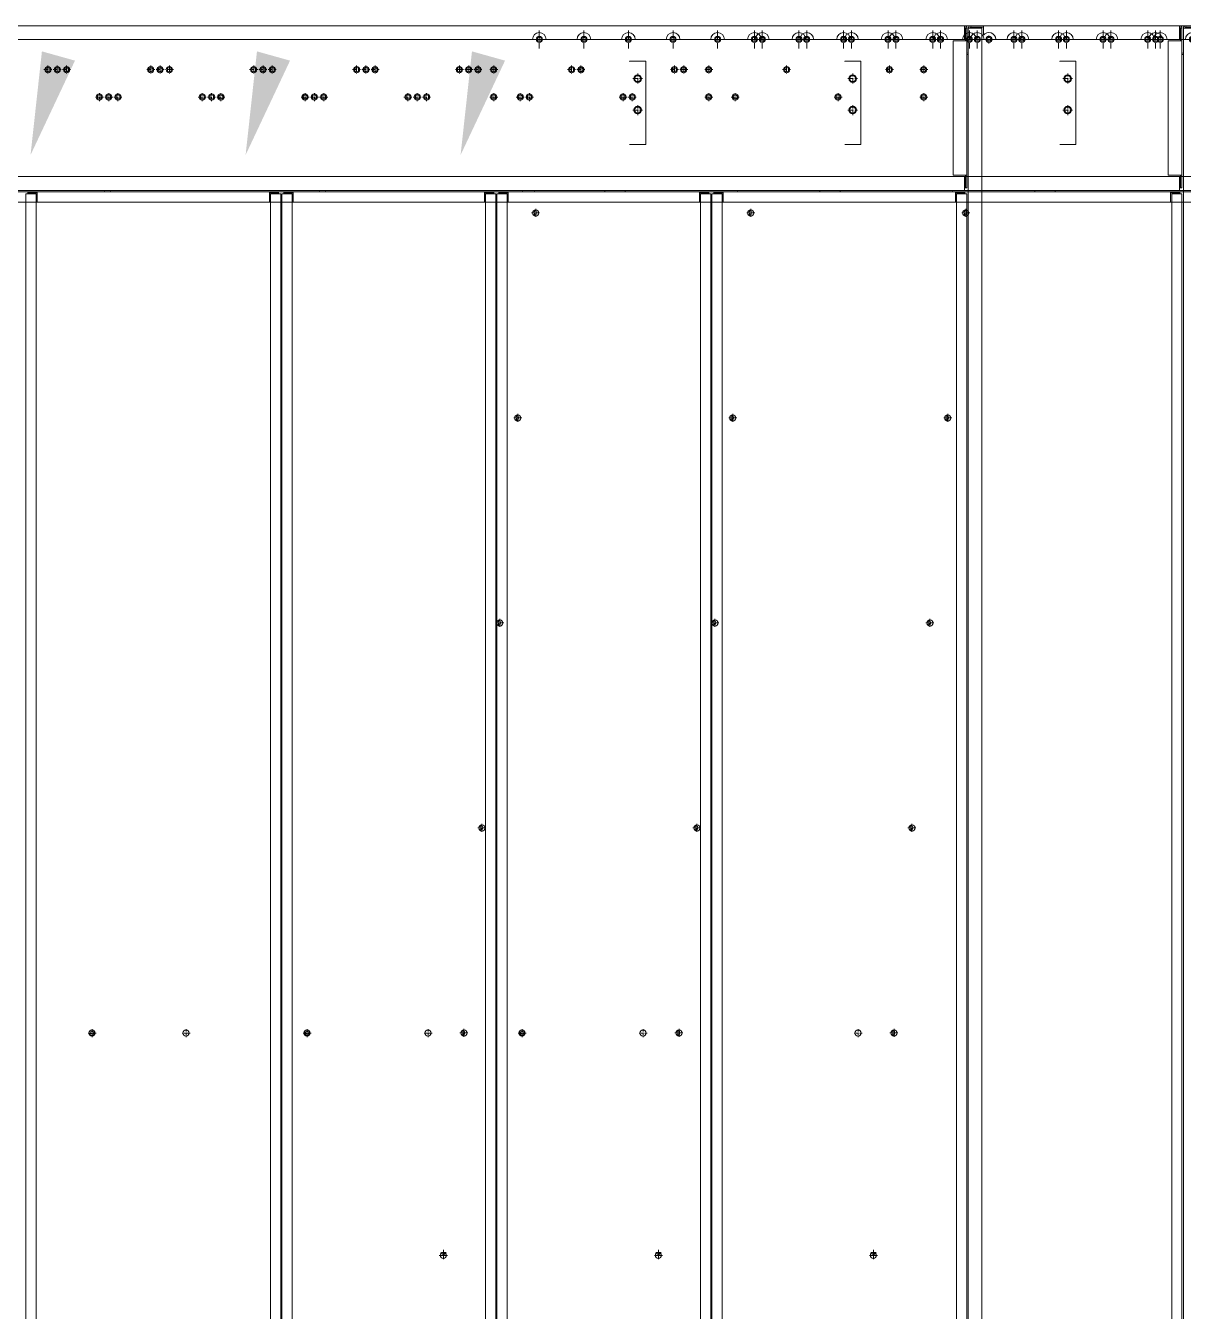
# Model space of a CAD drawing. Header units: millimetres. Extents: x -662849 to 32847, y -140377 to 24217.
# Drawn here: x -652721 to -651033, y -132776 to -130901 of the extents above; entities that cross this region are included whole.
import ezdxf

# ---------------------------------------------------------------- set-up
doc = ezdxf.new("R2010")
doc.units = ezdxf.units.MM
doc.linetypes.add('DASHDOT', pattern=[18.5, 12, -3, 0.5, -3])
doc.layers.add('냉각탑_dim', color=1, linetype='Continuous')

# ---------------------------------------------------------------- blocks, each defined once
blk = doc.blocks.new('1')
at = {"color": 7, "lineweight": 20}
for p, q in [((15742.1, 13502.4), (12749.1, 13502.4)), ((15747.6, 10057.9), (15747.6, 13498.9)), ((15767.6, 13498.9), (15767.6, 10057.9)), ((15769.6, 13502.4), (16223.6, 13502.4)), ((13297.6, 13482.4), (15112.1, 13482.4)), ((15132.1, 13482.4), (15177.1, 13482.4)), ((15197.1, 13482.4), (15242.1, 13482.4)), ((15262.1, 13482.4), (15307.1, 13482.4)), ((15327.1, 13482.4), (15372.1, 13482.4)), ((15392.1, 13482.4), (15437.1, 13482.4)), ((15457.1, 13482.4), (15502.1, 13482.4)), ((15522.1, 13482.4), (15567.1, 13482.4)), ((15587.1, 13482.4), (15632.1, 13482.4)), ((15652.1, 13482.4), (15697.1, 13482.4)), ((15717.1, 13482.4), (15742.1, 13482.4)), ((15725.6, 13480.4), (15725.6, 13284.4)), ((15745.6, 13284.4), (15745.6, 13480.4)), ((15787.6, 13482.4), (16017.6, 13482.4)), ((16037.6, 13482.4), (16223.6, 13482.4)), ((15253.8, 13450.9), (15277.4, 13450.9)), ((15277.4, 13450.9), (15277.4, 13329.4)), ((15277.4, 13329.4), (15253.8, 13329.4)), ((15742.1, 13282.4), (13397.1, 13282.4)), ((12749.1, 13262.4), (15742.1, 13262.4)), ((13746.1, 13257.3), (13746.1, 10407.5)), ((13761.1, 10407.5), (13761.1, 13257.3)), ((13762.7, 13260.4), (14728.5, 13260.4)), ((14730.1, 13257.3), (14730.1, 10407.5)), ((14745.1, 10407.5), (14745.1, 13257.3)), ((14746.6, 13257.3), (14746.6, 10407.5)), ((14761.6, 10407.5), (14761.6, 13257.3)), ((14763.2, 13260.4), (15729, 13260.4)), ((15730.6, 13257.3), (15730.6, 10407.5)), ((15745.6, 10407.5), (15745.6, 13257.3)), ((14728.5, 13245.4), (13762.7, 13245.4)), ((15729, 13245.4), (14763.2, 13245.4))]:
    blk.add_line(p, q, dxfattribs=at)
at = {"color": 7, "linetype": 'DASHDOT', "lineweight": 20}
for p, q in [((15122.1, 13495.4), (15122.1, 13469.4)), ((15187.1, 13495.4), (15187.1, 13469.4)), ((15252.1, 13495.4), (15252.1, 13469.4)), ((15317.1, 13495.4), (15317.1, 13469.4)), ((15382.1, 13495.4), (15382.1, 13469.4)), ((15447.1, 13495.4), (15447.1, 13469.4)), ((15512.1, 13495.4), (15512.1, 13469.4)), ((15577.1, 13495.4), (15577.1, 13469.4)), ((15642.1, 13495.4), (15642.1, 13469.4)), ((15707.1, 13495.4), (15707.1, 13469.4)), ((16027.6, 13495.4), (16027.6, 13469.4)), ((15135.1, 13482.4), (15109.1, 13482.4)), ((15200.1, 13482.4), (15174.1, 13482.4)), ((15265.1, 13482.4), (15239.1, 13482.4)), ((15330.1, 13482.4), (15304.1, 13482.4)), ((15395.1, 13482.4), (15369.1, 13482.4)), ((15460.1, 13482.4), (15434.1, 13482.4)), ((15525.1, 13482.4), (15499.1, 13482.4)), ((15590.1, 13482.4), (15564.1, 13482.4)), ((15655.1, 13482.4), (15629.1, 13482.4)), ((15720.1, 13482.4), (15694.1, 13482.4)), ((16040.6, 13482.4), (16014.6, 13482.4))]:
    blk.add_line(p, q, dxfattribs=at)
at = {"color": 7, "lineweight": 20, "ltscale": 0.0875}
for p, q in [((15742.1, 13502.4), (15742.1, 13498.9)), ((15747.6, 13498.9), (15751.1, 13498.9)), ((15769.6, 13502.4), (15769.6, 13498.9)), ((15745.6, 13480.4), (15742.1, 13480.4)), ((15745.6, 13284.4), (15742.1, 13284.4)), ((15742.1, 13262.4), (15742.1, 13265.9))]:
    blk.add_line(p, q, dxfattribs=at)
at = {"color": 7, "lineweight": 20, "ltscale": 0.0375}
for p, q in [((15743.6, 13498.9), (15742.1, 13498.9)), ((15751.1, 13500.4), (15751.1, 13498.9)), ((13749.2, 13258.8), (13749.2, 13257.3)), ((14742, 13258.8), (14742, 13257.3)), ((14749.7, 13258.8), (14749.7, 13257.3)), ((15743.6, 13265.9), (15742.1, 13265.9)), ((15742.5, 13258.8), (15742.5, 13257.3)), ((14746.6, 12055.4), (14745.1, 12055.4)), ((14746.6, 12011.4), (14745.1, 12011.4)), ((14746.6, 11994.4), (14745.1, 11994.4))]:
    blk.add_line(p, q, dxfattribs=at)
at = {"color": 7, "lineweight": 20, "ltscale": 0.4125}
for p, q in [((15742.1, 13482.4), (15742.1, 13498.9)), ((15751.1, 13498.9), (15767.6, 13498.9)), ((15742.1, 13480.4), (15725.6, 13480.4)), ((15725.6, 13284.4), (15742.1, 13284.4)), ((15742.1, 13265.9), (15742.1, 13282.4))]:
    blk.add_line(p, q, dxfattribs=at)
at = {"color": 7, "lineweight": 20, "ltscale": 0.4625}
for p, q in [((15743.6, 13498.9), (15743.6, 13480.4)), ((15745.6, 13480.4), (15745.6, 13498.9)), ((15751.1, 13502.4), (15769.6, 13502.4)), ((15769.6, 13500.4), (15751.1, 13500.4)), ((15743.6, 13284.4), (15743.6, 13265.9)), ((15745.6, 13265.9), (15745.6, 13284.4))]:
    blk.add_line(p, q, dxfattribs=at)
at = {"color": 7, "lineweight": 20, "ltscale": 0.05}
for p, q in [((15743.6, 13498.9), (15745.6, 13498.9)), ((15751.1, 13502.4), (15751.1, 13500.4)), ((15217.4, 13260.4), (15217.4, 13262.4)), ((15743.6, 13265.9), (15745.6, 13265.9))]:
    blk.add_line(p, q, dxfattribs=at)
at = {"color": 7, "lineweight": 20, "ltscale": 0.2625}
blk.add_line((15769.6, 13488.4), (15769.6, 13498.9), dxfattribs=at)
at = {"color": 7, "linetype": 'DASHDOT', "lineweight": 20, "ltscale": 0.2925}
for p, q in [((15783.4, 13482.4), (15771.7, 13482.4)), ((14861.4, 13438.4), (14849.7, 13438.4)), ((15011.4, 13438.4), (14999.7, 13438.4)), ((15061.4, 13438.4), (15049.7, 13438.4)), ((14786.4, 13398.4), (14774.7, 13398.4)), ((14936.4, 13398.4), (14924.7, 13398.4)), ((15061.4, 13398.4), (15049.7, 13398.4)), ((15122.6, 13229.5), (15110.9, 13229.5)), ((15096.5, 12930.7), (15084.8, 12930.7)), ((15070.3, 12631.8), (15058.6, 12631.8)), ((14965.7, 12033.8), (14954, 12033.8)), ((14988, 11709.8), (14976.3, 11709.8))]:
    blk.add_line(p, q, dxfattribs=at)
at = {"color": 7, "linetype": 'DASHDOT', "lineweight": 20, "ltscale": 0.292505}
for p, q in [((15777.6, 13488.2), (15777.6, 13476.5)), ((13805.6, 13444.2), (13805.6, 13432.5)), ((13955.6, 13444.2), (13955.6, 13432.5)), ((14105.6, 13444.2), (14105.6, 13432.5)), ((14255.6, 13444.2), (14255.6, 13432.5)), ((14405.6, 13444.2), (14405.6, 13432.5)), ((14555.6, 13444.2), (14555.6, 13432.5)), ((14705.6, 13444.2), (14705.6, 13432.5)), ((14855.6, 13444.2), (14855.6, 13432.5)), ((15005.6, 13444.2), (15005.6, 13432.5)), ((15055.6, 13444.2), (15055.6, 13432.5)), ((13880.6, 13404.2), (13880.6, 13392.5)), ((14030.6, 13404.2), (14030.6, 13392.5)), ((14180.6, 13404.2), (14180.6, 13392.5)), ((14330.6, 13404.2), (14330.6, 13392.5)), ((14480.6, 13404.2), (14480.6, 13392.5)), ((14630.6, 13404.2), (14630.6, 13392.5)), ((14780.6, 13404.2), (14780.6, 13392.5)), ((14930.6, 13404.2), (14930.6, 13392.5)), ((15055.6, 13404.2), (15055.6, 13392.5))]:
    blk.add_line(p, q, dxfattribs=at)
at = {"color": 7, "lineweight": 20, "ltscale": 0.012499}
for p, q in [((15747.6, 13462.4), (15747.1, 13462.4)), ((15747.6, 13460.4), (15747.1, 13460.4))]:
    blk.add_line(p, q, dxfattribs=at)
at = {"color": 7, "linetype": 'DASHDOT', "lineweight": 20, "ltscale": 0.292499}
for p, q in [((13811.4, 13438.4), (13799.7, 13438.4)), ((13961.4, 13438.4), (13949.7, 13438.4)), ((14111.4, 13438.4), (14099.7, 13438.4)), ((14261.4, 13438.4), (14249.7, 13438.4)), ((14411.4, 13438.4), (14399.7, 13438.4)), ((14561.4, 13438.4), (14549.7, 13438.4)), ((14711.4, 13438.4), (14699.7, 13438.4)), ((13886.4, 13398.4), (13874.7, 13398.4)), ((14036.4, 13398.4), (14024.7, 13398.4)), ((14186.4, 13398.4), (14174.7, 13398.4)), ((14336.4, 13398.4), (14324.7, 13398.4)), ((14486.4, 13398.4), (14474.7, 13398.4)), ((14636.4, 13398.4), (14624.7, 13398.4)), ((15116.8, 13235.4), (15116.8, 13223.7)), ((15090.6, 12936.5), (15090.6, 12924.8)), ((15064.5, 12637.7), (15064.5, 12626)), ((15044.2, 12333), (15032.5, 12333)), ((15038.3, 12338.8), (15038.3, 12327.1)), ((13979.9, 12039.6), (13979.9, 12027.9)), ((14469.9, 12039.6), (14469.9, 12027.9)), ((14959.9, 12039.6), (14959.9, 12027.9)), ((15018, 12034.1), (15006.3, 12034.1)), ((15012.2, 12039.9), (15012.2, 12028.2))]:
    blk.add_line(p, q, dxfattribs=at)
at = {"color": 7, "lineweight": 20, "ltscale": 0.023431}
blk.add_line((15253.8, 13450), (15253.8, 13450.9), dxfattribs=at)
at = {"color": 7, "linetype": 'DASHDOT', "lineweight": 20, "ltscale": 0.3575}
for p, q in [((15272.7, 13425.4), (15258.4, 13425.4)), ((15272.7, 13379.4), (15258.4, 13379.4))]:
    blk.add_line(p, q, dxfattribs=at)
at = {"color": 7, "linetype": 'DASHDOT', "lineweight": 20, "ltscale": 0.357495}
for p, q in [((15265.6, 13432.5), (15265.6, 13418.2)), ((15265.6, 13386.5), (15265.6, 13372.2))]:
    blk.add_line(p, q, dxfattribs=at)
at = {"color": 7, "lineweight": 20, "ltscale": 0.0775}
for p, q in [((13746.1, 13257.3), (13749.2, 13257.3)), ((13762.7, 13260.4), (13762.7, 13257.3)), ((14728.5, 13260.4), (14728.5, 13257.3)), ((14745.1, 13257.3), (14742, 13257.3)), ((14746.6, 13257.3), (14749.7, 13257.3)), ((14763.2, 13260.4), (14763.2, 13257.3)), ((15729, 13260.4), (15729, 13257.3)), ((15745.6, 13257.3), (15742.5, 13257.3))]:
    blk.add_line(p, q, dxfattribs=at)
at = {"color": 7, "lineweight": 20, "ltscale": 0.3375}
for p, q in [((13762.7, 13260.4), (13749.2, 13260.4)), ((13749.2, 13258.8), (13762.7, 13258.8)), ((14742, 13260.4), (14728.5, 13260.4)), ((14728.5, 13258.8), (14742, 13258.8)), ((14763.2, 13260.4), (14749.7, 13260.4)), ((14749.7, 13258.8), (14763.2, 13258.8)), ((15742.5, 13260.4), (15729, 13260.4)), ((15729, 13258.8), (15742.5, 13258.8))]:
    blk.add_line(p, q, dxfattribs=at)
at = {"color": 7, "lineweight": 20, "ltscale": 0.04}
for p, q in [((13749.2, 13260.4), (13749.2, 13258.8)), ((14742, 13260.4), (14742, 13258.8)), ((14749.7, 13260.4), (14749.7, 13258.8)), ((15742.5, 13260.4), (15742.5, 13258.8))]:
    blk.add_line(p, q, dxfattribs=at)
at = {"color": 7, "lineweight": 20, "ltscale": 0.2975}
for p, q in [((13761.1, 13257.3), (13749.2, 13257.3)), ((13762.7, 13245.4), (13762.7, 13257.3)), ((14728.5, 13245.4), (14728.5, 13257.3)), ((14742, 13257.3), (14730.1, 13257.3)), ((14761.6, 13257.3), (14749.7, 13257.3)), ((14763.2, 13245.4), (14763.2, 13257.3)), ((15729, 13245.4), (15729, 13257.3)), ((15742.5, 13257.3), (15730.6, 13257.3))]:
    blk.add_line(p, q, dxfattribs=at)
at = {"color": 7, "lineweight": 20, "ltscale": 0.050191}
for p, q in [((14183.5, 13262.4), (14183.3, 13260.4)), ((14183.3, 13260.4), (14183.5, 13262.4)), ((14488.3, 13262.4), (14488.1, 13260.4)), ((14488.1, 13260.4), (14488.3, 13262.4))]:
    blk.add_line(p, q, dxfattribs=at)
at = {"color": 7, "lineweight": 20, "ltscale": 0.05019}
blk.add_line((15097.7, 13260.4), (15097.9, 13262.4), dxfattribs=at)
at = {"color": 7, "lineweight": 20, "ltscale": 0.049997}
blk.add_line((15247.4, 13262.4), (15247.4, 13260.4), dxfattribs=at)
at = {"color": 7, "lineweight": 20, "ltscale": 0.04994}
blk.add_line((15247.4, 13262.4), (15247.4, 13260.4), dxfattribs=at)
at = {"color": 7, "linetype": 'DASHDOT', "lineweight": 20, "ltscale": 0.194995}
for p, q in [((15115.1, 13233.4), (15115.1, 13225.6)), ((15089, 12934.6), (15089, 12926.8)), ((15062.8, 12635.7), (15062.8, 12627.9)), ((14470, 12037.3), (14470, 12029.5))]:
    blk.add_line(p, q, dxfattribs=at)
at = {"color": 7, "linetype": 'DASHDOT', "lineweight": 20, "ltscale": 0.195}
for p, q in [((15119, 13229.5), (15111.2, 13229.5)), ((15040.6, 12332.9), (15032.8, 12332.9)), ((15014.4, 12034.1), (15006.6, 12034.1)), ((14986.4, 11713.8), (14978.6, 11713.8)), ((14986.1, 11709.8), (14978.3, 11709.8))]:
    blk.add_line(p, q, dxfattribs=at)
at = {"color": 7, "linetype": 'DASHDOT', "lineweight": 20, "ltscale": 0.195001}
for p, q in [((15092.9, 12930.7), (15085.1, 12930.7)), ((15066.7, 12631.8), (15058.9, 12631.8)), ((15036.7, 12336.8), (15036.7, 12329)), ((14473.9, 12033.4), (14466.1, 12033.4)), ((15010.5, 12038), (15010.5, 12030.2)), ((14982.5, 11717.7), (14982.5, 11709.9))]:
    blk.add_line(p, q, dxfattribs=at)
at = {"color": 7, "linetype": 'DASHDOT', "lineweight": 20, "ltscale": 0.292502}
for p, q in [((13985.7, 12033.8), (13974, 12033.8)), ((14475.7, 12033.8), (14464, 12033.8)), ((14982.2, 11715.7), (14982.2, 11704))]:
    blk.add_line(p, q, dxfattribs=at)
at = {"color": 7, "linetype": 'DASHDOT', "lineweight": 20, "ltscale": 0.194998}
blk.add_line((14982.2, 11713.7), (14982.2, 11705.9), dxfattribs=at)
at = {"color": 7, "lineweight": 20}
for centre, radius in [((15122.1, 13482.4), 4.5), ((15122.1, 13482.4), 3), ((15187.1, 13482.4), 4.5), ((15187.1, 13482.4), 3), ((15252.1, 13482.4), 4.5), ((15252.1, 13482.4), 3), ((15317.1, 13482.4), 4.5), ((15317.1, 13482.4), 3), ((15382.1, 13482.4), 4.5), ((15382.1, 13482.4), 3), ((15447.1, 13482.4), 4.5), ((15447.1, 13482.4), 3), ((15512.1, 13482.4), 4.5), ((15512.1, 13482.4), 3), ((15577.1, 13482.4), 4.5), ((15577.1, 13482.4), 3), ((15642.1, 13482.4), 4.5), ((15642.1, 13482.4), 3), ((15707.1, 13482.4), 4.5), ((15707.1, 13482.4), 3), ((15777.6, 13482.4), 4.5), ((15777.6, 13482.4), 3), ((16027.6, 13482.4), 4.5), ((16027.6, 13482.4), 3), ((13805.6, 13438.4), 4.5), ((13805.6, 13438.4), 3), ((13955.6, 13438.4), 4.5), ((13955.6, 13438.4), 3), ((14105.6, 13438.4), 4.5), ((14105.6, 13438.4), 3), ((14255.6, 13438.4), 4.5), ((14255.6, 13438.4), 3), ((14405.6, 13438.4), 4.5), ((14405.6, 13438.4), 3), ((14555.6, 13438.4), 4.5), ((14555.6, 13438.4), 3), ((14705.6, 13438.4), 4.5), ((14705.6, 13438.4), 3), ((14855.6, 13438.4), 4.5), ((14855.6, 13438.4), 3), ((15005.6, 13438.4), 4.5), ((15005.6, 13438.4), 3), ((15055.6, 13438.4), 4.5), ((15055.6, 13438.4), 3), ((15265.6, 13425.4), 5.5), ((15265.6, 13425.4), 4.5), ((13880.6, 13398.4), 4.5), ((13880.6, 13398.4), 3), ((14030.6, 13398.4), 4.5), ((14030.6, 13398.4), 3), ((14180.6, 13398.4), 4.5), ((14180.6, 13398.4), 3), ((14330.6, 13398.4), 4.5), ((14330.6, 13398.4), 3), ((14480.6, 13398.4), 4.5), ((14480.6, 13398.4), 3), ((14630.6, 13398.4), 4.5), ((14630.6, 13398.4), 3), ((14780.6, 13398.4), 4.5), ((14780.6, 13398.4), 3), ((14930.6, 13398.4), 4.5), ((14930.6, 13398.4), 3), ((15055.6, 13398.4), 4.5), ((15055.6, 13398.4), 3), ((15265.6, 13379.4), 5.5), ((15265.6, 13379.4), 4.5), ((15116.8, 13229.5), 4.5), ((15090.6, 12930.7), 4.5), ((15064.5, 12631.8), 4.5), ((15038.3, 12333), 4.5), ((13979.9, 12033.8), 4.5), ((14469.9, 12033.8), 4.5), ((14470, 12033.4), 3), ((14959.9, 12033.8), 4.5), ((15012.2, 12034.1), 4.5), ((14982.2, 11709.8), 4.5)]:
    blk.add_circle(centre, radius, dxfattribs=at)
for centre, radius, start, end in [((15742.1, 13498.9), 3.5, 0, 90), ((15742.1, 13498.9), 1.5, 0, 90), ((15751.1, 13498.9), 3.5, 90, 180), ((15751.1, 13498.9), 1.5, 90, 180), ((15122.1, 13482.4), 10, 0, 180), ((15187.1, 13482.4), 10, 0, 180), ((15252.1, 13482.4), 10, 0, 180), ((15317.1, 13482.4), 10, 0, 180), ((15382.1, 13482.4), 10, 0, 180), ((15447.1, 13482.4), 10, 0, 180), ((15512.1, 13482.4), 10, 0, 180), ((15577.1, 13482.4), 10, 0, 180), ((15642.1, 13482.4), 10, 0, 180), ((15707.1, 13482.4), 10, 0, 180), ((15777.6, 13482.4), 10, 0, 143.1301), ((16027.6, 13482.4), 10, 0, 180), ((15747.1, 13463.9), 1.5, 180, 270), ((15747.1, 13463.9), 3.5, 244.6225, 270), ((15115.1, 13229.5), 3, 210.7279, 150.2124), ((15089, 12930.7), 3, 210.7279, 150.2124), ((15062.8, 12631.8), 3, 210.7279, 150.2124), ((15036.7, 12332.9), 3, 210.7279, 150.2124), ((15010.5, 12034.1), 3, 210.7279, 150.2124), ((14982.5, 11713.8), 3, 186.3049, 343.766), ((14982.2, 11709.8), 3, 36.8103, 133.1897)]:
    blk.add_arc(centre, radius, start, end, dxfattribs=at)
at = {"layer": '냉각탑_dim', "lineweight": 20}
blk.add_solid([(14445, 13451.5), (14380.2, 13313.9), (14396.8, 13465)], dxfattribs=at)

msp = doc.modelspace()

# ---------------------------------------------------------------- block references
at = {"lineweight": 5}
for p in [(-667094.5, -144403.9), (-666780.9, -144403.9), (-666467.4, -144403.9)]:
    msp.add_blockref('1', p, dxfattribs=at)

doc.saveas('drawing.dxf')
